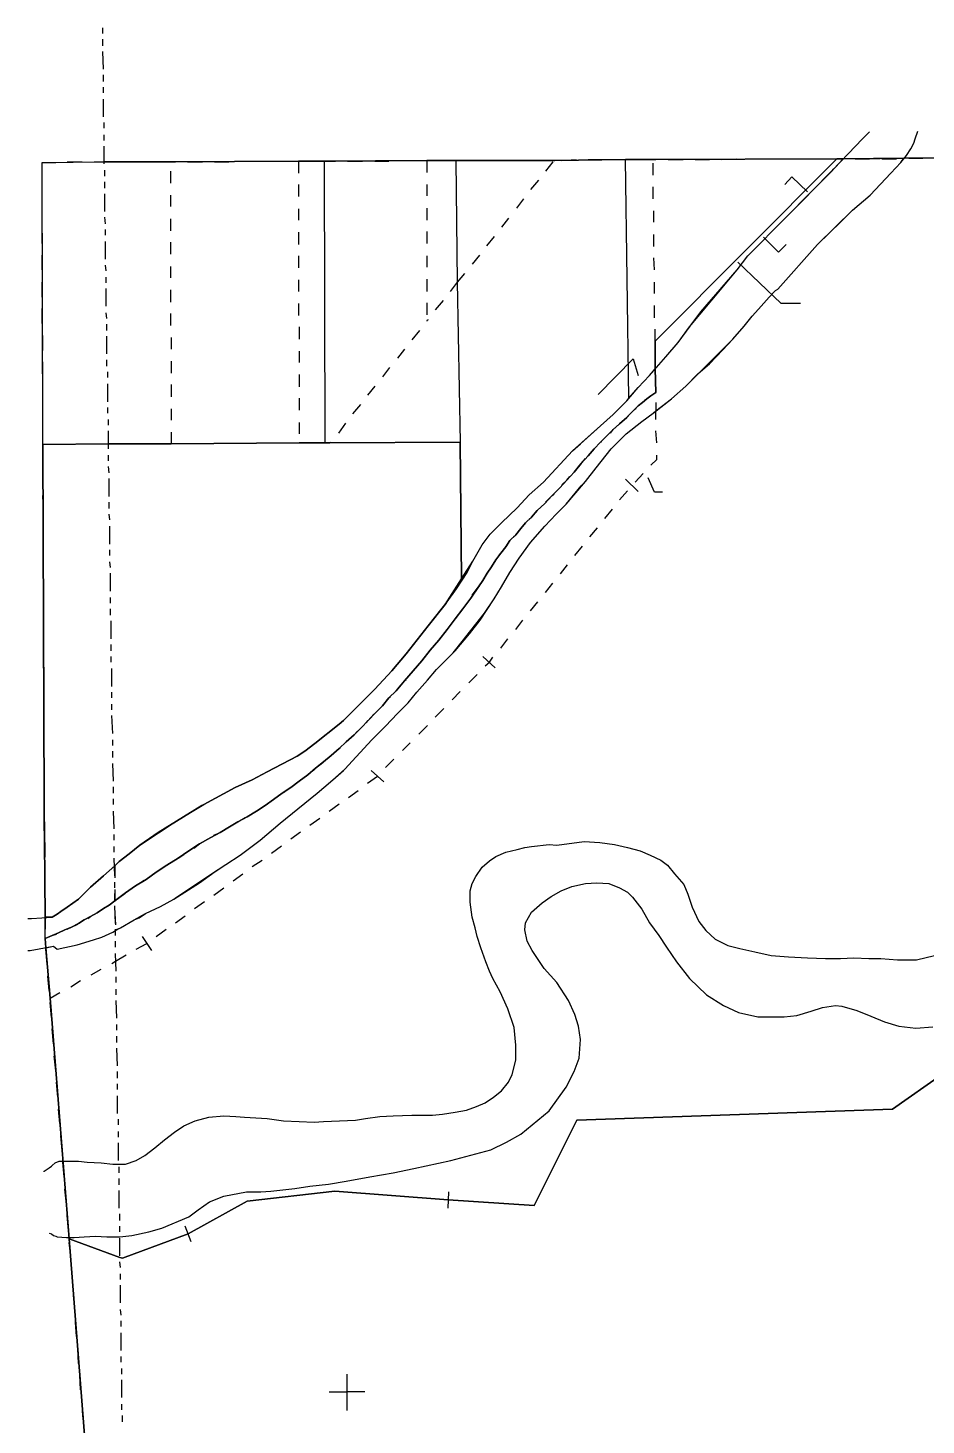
# Model space of a CAD drawing. Extents: x -8 to 2178, y 730 to 2915.
# Drawn here: x 251.8 to 554.5, y 1060.2 to 1531.2 of the extents above; entities that cross this region are included whole.
import ezdxf

# ---------------------------------------------------------------- set-up
doc = ezdxf.new("R2010")
doc.units = 0
doc.layers.add('Cadastral_Map', color=7, linetype='CONTINUOUS')

msp = doc.modelspace()

# ---------------------------------------------------------------- linework, layer by layer
at = {"layer": 'Cadastral_Map', "color": 1}
for points in [[(276.96604, 1529.2882), (276.96604, 1531.2082)], [(276.96604, 1525.2082), (276.96604, 1527.3682)], [(277.20604, 1517.2881), (276.96604, 1523.2882)], [(277.20604, 1513.2081), (277.20604, 1515.3681)], [(277.20604, 1509.3681), (277.20604, 1511.2881)], [(277.20604, 1501.2081), (277.20604, 1507.2081)], [(277.44605, 1497.368), (277.44605, 1499.2881)], [(277.44605, 1493.288), (277.44605, 1495.208)], [(277.44605, 1485.368), (277.44605, 1491.368)], [(560.17221, 1178.6463), (543.13184, 1166.6463), (436.80952, 1163.0462), (422.40921, 1134.2461), (393.36857, 1136.1661), (355.20774, 1139.0461), (325.6871, 1135.6861), (305.76667, 1124.646), (283.68618, 1116.486), (282.72616, 1116.726), (265.68579, 1122.966), (259.20565, 1204.0865), (257.76562, 1221.1266), (257.52561, 1224.2466), (259.92567, 1225.2066), (262.08571, 1226.1666), (264.24576, 1227.1266), (266.40581, 1228.0866), (268.80586, 1229.2866), (270.7259, 1230.4866), (272.88595, 1231.6866), (275.046, 1232.8866), (277.20604, 1234.3266), (279.12608, 1235.5266), (281.04613, 1236.9666), (284.6462, 1239.6067), (288.00628, 1242.0067), (291.60636, 1244.1667), (294.96643, 1246.5667), (298.56651, 1248.9667), (302.40659, 1251.3667), (306.00667, 1253.7667), (309.60675, 1256.1667), (313.44683, 1258.3268), (316.5669, 1260.0068), (319.68697, 1261.9268), (322.56703, 1263.6068), (325.6871, 1265.2868), (328.80717, 1267.2068), (331.68723, 1269.1268), (334.56729, 1271.0468), (337.44736, 1273.2068), (340.32742, 1275.1268), (343.20748, 1277.2869), (346.08754, 1279.4469), (348.7276, 1281.6069), (351.36766, 1283.7669), (354.00772, 1285.9269), (356.64777, 1288.3269), (359.04783, 1290.4869), (361.68788, 1292.8869), (364.08794, 1295.287), (366.48799, 1297.687), (368.88804, 1300.327), (371.28809, 1302.727), (373.44814, 1305.367), (375.84819, 1307.767), (378.72826, 1311.127), (381.60832, 1314.4871), (384.48838, 1317.8471), (387.36844, 1321.4471), (390.24851, 1324.8071), (393.12857, 1328.4071), (395.76863, 1332.0072), (398.40868, 1335.3672), (401.04874, 1338.9672), (403.6888, 1342.8072), (405.12883, 1344.9672), (406.56886, 1347.3672), (408.00889, 1349.5272), (409.44892, 1351.9273), (411.12896, 1354.0873), (412.809, 1356.2473), (414.24903, 1358.4073), (416.16907, 1360.3273), (417.84911, 1362.4873), (419.52914, 1364.4073), (421.44919, 1366.3273), (423.36923, 1368.4874), (426.00929, 1370.8874), (428.40934, 1373.5274), (431.0494, 1376.1674), (433.44945, 1378.8074), (435.8495, 1381.4474), (438.24955, 1384.3274), (440.6496, 1386.9674), (442.56965, 1389.3675), (444.72969, 1391.5275), (446.88974, 1393.6875), (449.04979, 1395.8475), (451.20984, 1397.7675), (453.60989, 1399.9275), (454.80991, 1401.1275), (456.24994, 1402.5675), (457.44997, 1403.7675), (458.89, 1404.9675), (460.33003, 1406.1676), (461.77007, 1407.1276), (463.4501, 1408.3276), (463.2101, 1416.2476), (463.2101, 1425.6077), (524.41143, 1487.048), (526.57148, 1487.048), (546.97192, 1487.288), (654.01426, 1487.528)], [(654.01426, 1487.528), (546.97192, 1487.288), (526.57148, 1487.048), (524.41143, 1487.048), (463.2101, 1425.6077), (463.2101, 1416.2476), (463.4501, 1408.3276), (461.77007, 1407.1276), (460.33003, 1406.1676), (458.89, 1404.9675), (457.44997, 1403.7675), (456.24994, 1402.5675), (454.80991, 1401.1275), (453.60989, 1399.9275), (451.20984, 1397.7675), (449.04979, 1395.8475), (446.88974, 1393.6875), (444.72969, 1391.5275), (442.56965, 1389.3675), (440.6496, 1386.9674), (438.24955, 1384.3274), (435.8495, 1381.4474), (433.44945, 1378.8074), (431.0494, 1376.1674), (428.40934, 1373.5274), (426.00929, 1370.8874), (423.36923, 1368.4874), (421.44919, 1366.3273), (419.52914, 1364.4073), (417.84911, 1362.4873), (416.16907, 1360.3273), (414.24903, 1358.4073), (412.809, 1356.2473), (411.12896, 1354.0873), (409.44892, 1351.9273), (408.00889, 1349.5272), (406.56886, 1347.3672), (405.12883, 1344.9672), (403.6888, 1342.8072), (401.04874, 1338.9672), (398.40868, 1335.3672), (395.76863, 1332.0072), (393.12857, 1328.4071), (390.24851, 1324.8071), (387.36844, 1321.4471), (384.48838, 1317.8471), (381.60832, 1314.4871), (378.72826, 1311.127), (375.84819, 1307.767), (373.44814, 1305.367), (371.28809, 1302.727), (368.88804, 1300.327), (366.48799, 1297.687), (364.08794, 1295.287), (361.68788, 1292.8869), (359.04783, 1290.4869), (356.64777, 1288.3269), (354.00772, 1285.9269), (351.36766, 1283.7669), (348.7276, 1281.6069), (346.08754, 1279.4469), (343.20748, 1277.2869), (340.32742, 1275.1268), (337.44736, 1273.2068), (334.56729, 1271.0468), (331.68723, 1269.1268), (328.80717, 1267.2068), (325.6871, 1265.2868), (322.56703, 1263.6068), (319.68697, 1261.9268), (316.5669, 1260.0068), (313.44683, 1258.3268), (309.60675, 1256.1667), (306.00667, 1253.7667), (302.40659, 1251.3667), (298.56651, 1248.9667), (294.96643, 1246.5667), (291.60636, 1244.1667), (288.00628, 1242.0067), (284.6462, 1239.6067), (281.04613, 1236.9666), (279.12608, 1235.5266), (277.20604, 1234.3266), (275.046, 1232.8866), (272.88595, 1231.6866), (270.7259, 1230.4866), (268.80586, 1229.2866), (266.40581, 1228.0866), (264.24576, 1227.1266), (262.08571, 1226.1666), (259.92567, 1225.2066), (257.52561, 1224.2466), (257.76562, 1221.1266), (259.20565, 1204.0865), (265.68579, 1122.966), (275.286, 999.36536)], [(277.68605, 1481.288), (277.68605, 1483.208)], [(277.68605, 1477.2079), (277.68605, 1479.3679)], [(277.68605, 1469.2879), (277.68605, 1475.2879)], [(277.92606, 1465.2079), (277.68605, 1467.3679)], [(277.92606, 1461.3678), (277.92606, 1463.2879)], [(277.92606, 1453.2078), (277.92606, 1459.2078)], [(278.16606, 1449.3678), (277.92606, 1451.2878)], [(278.16606, 1445.2878), (278.16606, 1447.2078)], [(278.16606, 1437.3677), (278.16606, 1443.3678)], [(278.40607, 1433.2877), (278.16606, 1435.2077)], [(278.40607, 1429.2077), (278.40607, 1431.3677)], [(278.40607, 1421.2876), (278.40607, 1427.2877)], [(278.40607, 1417.2076), (278.40607, 1419.3676)], [(278.64607, 1413.3676), (278.64607, 1415.2876)], [(278.64607, 1405.2075), (278.64607, 1411.2076)], [(278.64607, 1401.3675), (278.64607, 1403.2875)], [(278.88608, 1397.2875), (278.88608, 1399.2075)], [(278.88608, 1389.3675), (278.88608, 1395.3675)], [(256.8056, 1390.8075), (257.28561, 1270.0868), (257.52561, 1231.4466), (259.92567, 1231.4466), (261.6057, 1232.4066), (262.80573, 1233.3666), (264.96578, 1234.8066), (268.80586, 1237.4466), (272.88595, 1241.5267), (277.20604, 1245.3667), (281.04613, 1248.7267), (282.48616, 1250.1667), (285.84623, 1252.8067), (289.44631, 1255.6867), (295.68645, 1260.0068), (310.32676, 1269.1268), (311.04678, 1269.3668), (321.60701, 1275.1268), (327.36714, 1277.7669), (332.40725, 1280.4069), (342.48747, 1285.6869), (345.12752, 1287.3669), (348.4876, 1290.0069), (356.64777, 1296.487), (358.08781, 1297.687), (368.64804, 1308.247), (374.40816, 1314.4871), (379.20827, 1320.2471), (386.64843, 1329.6071), (392.40855, 1336.8072), (397.92867, 1345.4472), (397.44866, 1391.5275), (353.52771, 1391.2875), (351.84767, 1391.2875), (343.20748, 1391.2875), (300.00654, 1391.0475), (278.88608, 1391.0475), (256.8056, 1390.8075)], [(278.88608, 1385.2874), (278.88608, 1387.2075)], [(279.12608, 1381.2074), (278.88608, 1383.3674)], [(279.12608, 1373.2874), (279.12608, 1379.2874)], [(279.12608, 1369.2074), (279.12608, 1371.3674)], [(279.36609, 1365.3673), (279.12608, 1367.2873)], [(279.36609, 1357.2073), (279.36609, 1363.2073)], [(279.36609, 1353.3673), (279.36609, 1355.2873)], [(279.60609, 1349.2872), (279.36609, 1351.2073)], [(279.60609, 1341.3672), (279.60609, 1347.3672)], [(279.60609, 1337.2872), (279.60609, 1339.2072)], [(279.60609, 1333.2072), (279.60609, 1335.3672)], [(279.8461, 1325.2871), (279.8461, 1331.2872)], [(279.8461, 1321.2071), (279.8461, 1323.3671)], [(279.8461, 1317.3671), (279.8461, 1319.2871)], [(280.08611, 1309.207), (280.08611, 1315.2071)], [(280.08611, 1305.367), (280.08611, 1307.287)], [(280.08611, 1301.287), (280.08611, 1303.207)], [(280.32611, 1293.3669), (280.08611, 1299.367)], [(280.32611, 1289.2869), (280.32611, 1291.2069)], [(280.32611, 1285.2069), (280.32611, 1287.3669)], [(280.56612, 1277.2869), (280.32611, 1283.2869)], [(280.56612, 1273.2068), (280.56612, 1275.3669)], [(280.56612, 1269.3668), (280.56612, 1271.2868)], [(280.80612, 1261.2068), (280.56612, 1267.2068)], [(280.80612, 1257.3668), (280.80612, 1259.2868)], [(280.80612, 1253.2867), (280.80612, 1255.2067)], [(281.04613, 1245.3667), (280.80612, 1251.3667)], [(281.04613, 1241.2867), (281.04613, 1243.2067)], [(281.04613, 1237.2066), (281.04613, 1239.3667)], [(281.28613, 1229.2866), (281.04613, 1235.2866)], [(281.28613, 1225.2066), (281.28613, 1227.3666)], [(281.28613, 1221.3666), (281.28613, 1223.2866)], [(281.52614, 1213.2065), (281.28613, 1219.2065)], [(281.52614, 1209.3665), (281.52614, 1211.2865)], [(281.52614, 1205.2865), (281.52614, 1207.2065)], [(281.76614, 1197.3664), (281.52614, 1203.3665)], [(281.76614, 1193.2864), (281.76614, 1195.2064)], [(281.76614, 1189.2064), (281.76614, 1191.3664)], [(282.00615, 1181.2863), (281.76614, 1187.2864)], [(571.21245, 897.84482), (286.08624, 895.20481), (283.68618, 895.20481), (275.286, 999.36536), (265.68579, 1122.966), (282.72616, 1116.726), (283.68618, 1116.486), (305.76667, 1124.646), (325.6871, 1135.6861), (355.20774, 1139.0461), (393.36857, 1136.1661), (422.40921, 1134.2461), (436.80952, 1163.0462), (543.13184, 1166.6463), (560.17221, 1178.6463)], [(282.00615, 1177.2063), (282.00615, 1179.3663)], [(282.00615, 1173.3663), (282.00615, 1175.2863)], [(282.00615, 1165.2063), (282.00615, 1171.2063)], [(282.24615, 1161.3662), (282.24615, 1163.2862)], [(282.24615, 1157.2862), (282.24615, 1159.2062)], [(282.24615, 1149.3662), (282.24615, 1155.3662)], [(282.48616, 1145.2862), (282.48616, 1147.2062)], [(282.48616, 1141.2061), (282.48616, 1143.3661)], [(282.48616, 1133.2861), (282.48616, 1139.2861)], [(282.72616, 1129.2061), (282.72616, 1131.3661)], [(282.72616, 1125.366), (282.72616, 1127.2861)], [(282.72616, 1117.206), (282.72616, 1123.206)], [(282.96617, 1113.366), (282.72616, 1115.286)], [(282.96617, 1109.286), (282.96617, 1111.206)], [(282.96617, 1101.3659), (282.96617, 1107.3659)], [(283.20617, 1097.2859), (282.96617, 1099.2059)], [(283.20617, 1093.4459), (283.20617, 1095.3659)], [(283.20617, 1085.2858), (283.20617, 1091.2859)], [(283.20617, 1081.4458), (283.20617, 1083.3658)], [(283.44618, 1077.3658), (283.44618, 1079.2858)], [(283.44618, 1069.4457), (283.44618, 1075.4458)], [(283.44618, 1065.3657), (283.44618, 1067.2857)], [(283.68618, 1061.2857), (283.68618, 1063.4457)]]:
    msp.add_lwpolyline(points, dxfattribs=at)
at = {"layer": 'Cadastral_Map', "color": 4}
for points in [[(281.04613, 1248.7267), (282.48616, 1250.1667), (285.84623, 1252.8067), (289.44631, 1255.6867), (301.68658, 1263.8468), (311.04678, 1269.3668), (321.60701, 1275.1268), (327.36714, 1277.7669), (332.40725, 1280.4069), (342.48747, 1285.6869), (345.12752, 1287.3669), (348.4876, 1290.0069), (358.08781, 1297.687), (368.64804, 1308.247), (374.40816, 1314.4871), (379.20827, 1320.2471), (386.64843, 1329.6071), (393.12857, 1337.7672), (396.24864, 1342.0872), (399.84872, 1347.6072), (401.76876, 1351.4473), (404.88883, 1356.9673), (407.52888, 1360.5673), (411.36897, 1364.4073), (416.64908, 1369.4474), (420.72917, 1373.7674), (425.52928, 1378.0874), (435.36949, 1388.6475), (444.72969, 1397.0475), (449.04979, 1400.8875), (453.60989, 1405.4475), (457.44997, 1410.0076), (461.29005, 1414.0876), (466.81018, 1420.3276), (470.89026, 1425.1277), (474.97035, 1430.6477), (478.57043, 1435.4477), (490.8107, 1449.6078), (494.41078, 1454.4078), (507.37106, 1467.3679), (523.45141, 1483.688), (533.05162, 1493.768), (535.45167, 1496.168)], [(281.28613, 1227.1266), (282.96617, 1227.8466), (287.52627, 1230.4866), (291.36635, 1232.6466), (296.40646, 1235.0466), (300.96656, 1237.4466), (309.60675, 1242.9667), (314.88686, 1246.8067), (318.48694, 1249.2067), (323.28705, 1252.3267), (330.00719, 1257.3668), (336.72734, 1263.1268), (342.72747, 1267.9268), (349.20761, 1273.2068), (353.76771, 1277.0469), (355.44775, 1278.4869), (358.56782, 1281.3669), (362.4079, 1285.4469), (367.68801, 1291.2069), (372.24811, 1295.767), (376.3282, 1300.087), (379.92828, 1303.687), (382.80834, 1307.287), (386.40842, 1311.367), (389.52849, 1314.9671), (392.40855, 1317.8471), (395.76863, 1321.2071), (400.56873, 1326.9671), (404.16881, 1331.5272), (408.96891, 1338.7272), (411.36897, 1342.8072), (414.24903, 1347.6072), (417.3691, 1352.4073), (421.20918, 1357.6873), (426.00929, 1363.2073), (429.84937, 1367.2873), (433.20944, 1370.6474), (439.68958, 1378.3274), (443.28966, 1382.8874), (448.32977, 1389.3675), (453.36988, 1394.4075), (458.65, 1398.4875), (462.49008, 1401.3675), (468.73022, 1406.1676), (473.53032, 1410.4876), (477.61041, 1414.5676), (481.45049, 1417.9276), (486.01059, 1422.7276), (489.37067, 1426.3277), (493.21075, 1430.6477), (495.85081, 1434.0077), (498.01086, 1436.4077), (501.61093, 1440.4877), (503.77098, 1442.6477), (504.491, 1443.1278), (517.93129, 1458.2478), (529.69155, 1469.7679), (535.69168, 1474.8079), (542.65183, 1482.248), (546.0119, 1485.848), (547.93194, 1488.248), (549.37197, 1490.408), (550.332, 1492.328), (550.81201, 1493.768), (551.77203, 1496.408)], [(282.48616, 1148.1662), (284.6462, 1148.1662), (288.24628, 1149.3662), (291.12635, 1151.0462), (294.48642, 1153.6862), (297.84649, 1156.3262), (301.20657, 1158.9662), (304.32663, 1161.1262), (308.16672, 1162.8062), (312.72682, 1164.0063), (317.76693, 1164.4863), (321.84702, 1164.2463), (324.72708, 1164.0063), (332.40725, 1163.5263), (337.92737, 1162.8062), (343.20748, 1162.5662), (348.24759, 1162.3262), (351.36766, 1162.5662), (362.16789, 1163.0462), (365.52797, 1163.5263), (370.32807, 1164.2463), (374.88817, 1164.4863), (381.12831, 1164.7263), (385.4484, 1164.7263), (388.08846, 1164.7263), (391.44853, 1164.9663), (395.76863, 1165.6863), (399.60871, 1166.4063), (402.96878, 1167.6063), (405.84885, 1168.8063), (408.72891, 1170.7263), (411.36897, 1172.8863), (413.76902, 1175.7663), (414.96905, 1178.4063), (416.16907, 1183.2064), (416.16907, 1188.2464), (415.68906, 1194.2464), (413.52901, 1200.4864), (410.88896, 1206.2465), (408.4889, 1210.8065), (407.28888, 1213.2065), (406.08885, 1216.3265), (404.40882, 1221.1266), (403.20879, 1224.9666), (402.48877, 1227.8466), (401.52875, 1231.4466), (400.80874, 1236.4866), (400.80874, 1240.3267), (401.52875, 1242.7267), (402.72878, 1245.1267), (404.88883, 1248.2467), (407.28888, 1250.4067), (409.44892, 1251.8467), (412.809, 1253.2867), (416.64908, 1254.2467), (419.28914, 1254.9667), (421.44919, 1255.2067), (427.44932, 1255.9267), (430.08937, 1255.6867), (439.20957, 1256.8868), (444.48969, 1256.6468), (449.5298, 1255.9267), (453.84989, 1254.9667), (458.16999, 1253.7667), (461.53006, 1252.3267), (465.13014, 1250.6467), (467.29019, 1248.9667), (469.69024, 1246.0867), (472.81031, 1242.4867), (474.25034, 1239.1267), (475.69037, 1234.8066), (477.85042, 1230.0066), (480.25047, 1226.8866), (483.37054, 1224.0066), (487.69063, 1221.8466), (491.77072, 1220.8866), (496.81083, 1219.6866), (502.33095, 1218.4865), (508.09107, 1218.0065), (514.57122, 1217.7665), (520.57135, 1217.5265), (525.61146, 1217.5265), (530.17156, 1217.7665), (535.21167, 1217.5265), (539.29175, 1217.5265), (544.81188, 1217.0465), (549.85199, 1217.0465), (551.29202, 1217.0465), (557.29215, 1218.4865)], [(251.76549, 1230.9666), (252.00549, 1230.9666), (252.72551, 1230.9666), (252.96551, 1230.9666), (259.92567, 1231.4466), (261.6057, 1232.4066), (262.80573, 1233.3666), (264.96578, 1234.8066), (268.80586, 1237.4466), (272.88595, 1241.5267), (277.20604, 1245.3667), (281.04613, 1248.7267)], [(281.04613, 1248.7267), (281.04613, 1248.7267)], [(282.72616, 1123.686), (286.80625, 1124.166), (292.56638, 1125.366), (296.88647, 1126.5661), (306.00667, 1130.4061), (309.12674, 1132.8061), (312.96682, 1135.4461), (317.76693, 1137.3661), (325.44709, 1138.8061), (330.2472, 1138.8061), (333.60727, 1139.0461), (337.68736, 1139.5261), (341.76745, 1140.0061), (346.80756, 1140.7261), (353.0477, 1141.4461), (359.04783, 1142.4061), (366.968, 1143.8461), (374.88817, 1145.2862), (381.84832, 1146.7262), (394.3286, 1149.3662), (407.76889, 1152.9662), (413.049, 1155.6062), (417.84911, 1158.2462), (427.44932, 1166.1663), (433.20944, 1174.0863), (435.8495, 1179.3663), (437.52954, 1183.9264), (438.00955, 1190.1664), (437.28953, 1194.7264), (436.08951, 1198.5664), (433.92946, 1203.3665), (430.08937, 1209.3665), (425.76928, 1214.1665), (421.68919, 1220.1666), (420.00916, 1223.2866), (419.28914, 1227.1266), (419.52914, 1229.5266), (421.44919, 1233.1266), (425.04926, 1236.2466), (428.16933, 1238.4067), (431.52941, 1240.3267), (435.12948, 1241.7667), (439.68958, 1242.7267), (443.52967, 1242.9667), (447.60976, 1242.7267), (451.20984, 1241.2867), (453.84989, 1239.8467), (455.52993, 1238.1667), (458.65, 1234.0866), (461.29005, 1229.5266), (464.41012, 1225.2066), (467.05018, 1221.3666), (470.41025, 1216.3265), (474.73035, 1210.8065), (480.49047, 1205.2865), (486.2506, 1201.6865), (491.29071, 1199.2864), (497.77085, 1197.8464), (506.65104, 1197.8464), (510.97114, 1198.3264), (515.77124, 1199.7664), (519.61133, 1200.9665), (523.93142, 1201.6865), (526.09147, 1201.4465), (531.13158, 1200.0064), (535.93168, 1198.0864), (540.49178, 1196.1664), (545.29189, 1194.7264), (551.05201, 1194.0064), (556.81214, 1194.4864)], [(252.4855, 1220.1666), (260.40568, 1221.6066), (261.6057, 1220.6466), (268.32585, 1222.0866), (273.84597, 1223.7666), (276.72603, 1224.7266), (280.32611, 1226.4066), (281.28613, 1226.8866)], [(281.28613, 1226.8866), (281.28613, 1227.1266)], [(251.76549, 1220.1666), (252.00549, 1220.1666), (252.2455, 1220.1666)], [(252.2455, 1220.1666), (252.4855, 1220.1666)], [(257.28561, 1145.5262), (257.28561, 1145.7662), (258.24563, 1146.4862), (258.96564, 1146.9662), (259.68566, 1147.4462), (259.92567, 1147.6862), (260.88569, 1148.6462), (262.32572, 1149.1262), (265.44579, 1149.1262), (268.80586, 1149.1262), (271.68592, 1148.8862), (276.48603, 1148.6462), (280.32611, 1148.1662), (282.48616, 1148.1662)], [(282.48616, 1148.1662), (282.48616, 1148.1662)], [(258.96564, 1124.886), (259.68566, 1124.646)], [(259.68566, 1124.646), (260.40568, 1124.166)], [(260.40568, 1124.166), (261.12569, 1123.926)], [(261.12569, 1123.926), (261.6057, 1123.686), (261.6057, 1123.686)], [(261.6057, 1123.686), (264.72577, 1123.446), (267.36583, 1123.446), (270.7259, 1123.686), (274.56598, 1123.926), (278.40607, 1123.686), (282.00615, 1123.686), (282.72616, 1123.686)], [(282.72616, 1123.686), (282.72616, 1123.686)]]:
    msp.add_lwpolyline(points, dxfattribs=at)
at = {"layer": 'Cadastral_Map', "color": 7}
for points in [[(256.8056, 1390.8075), (256.56559, 1485.848), (277.44605, 1486.088)], [(275.286, 999.36536), (265.68579, 1122.966), (259.20565, 1204.0865), (257.76562, 1221.1266), (257.52561, 1224.2466), (257.52561, 1231.4466), (257.28561, 1270.0868), (256.8056, 1390.8075), (256.56559, 1485.848), (277.44605, 1486.088)], [(654.01426, 1487.528), (546.97192, 1487.288), (526.57148, 1487.048), (524.41143, 1487.048), (463.2101, 1425.6077), (463.2101, 1416.2476), (463.4501, 1408.3276), (461.77007, 1407.1276), (460.33003, 1406.1676), (458.89, 1404.9675), (457.44997, 1403.7675), (456.24994, 1402.5675), (454.80991, 1401.1275), (453.60989, 1399.9275), (451.20984, 1397.7675), (449.04979, 1395.8475), (446.88974, 1393.6875), (444.72969, 1391.5275), (442.56965, 1389.3675), (440.6496, 1386.9674), (438.24955, 1384.3274), (435.8495, 1381.4474), (433.44945, 1378.8074), (431.0494, 1376.1674), (428.40934, 1373.5274), (426.00929, 1370.8874), (423.36923, 1368.4874), (421.44919, 1366.3273), (419.52914, 1364.4073), (417.84911, 1362.4873), (416.16907, 1360.3273), (414.24903, 1358.4073), (412.809, 1356.2473), (411.12896, 1354.0873), (409.44892, 1351.9273), (408.00889, 1349.5272), (406.56886, 1347.3672), (405.12883, 1344.9672), (403.6888, 1342.8072), (401.04874, 1338.9672), (398.40868, 1335.3672), (395.76863, 1332.0072), (393.12857, 1328.4071), (390.24851, 1324.8071), (387.36844, 1321.4471), (384.48838, 1317.8471), (381.60832, 1314.4871), (378.72826, 1311.127), (375.84819, 1307.767), (373.44814, 1305.367), (371.28809, 1302.727), (368.88804, 1300.327), (366.48799, 1297.687), (364.08794, 1295.287), (361.68788, 1292.8869), (359.04783, 1290.4869), (356.64777, 1288.3269), (354.00772, 1285.9269), (351.36766, 1283.7669), (348.7276, 1281.6069), (346.08754, 1279.4469), (343.20748, 1277.2869), (340.32742, 1275.1268), (337.44736, 1273.2068), (334.56729, 1271.0468), (331.68723, 1269.1268), (328.80717, 1267.2068), (325.6871, 1265.2868), (322.56703, 1263.6068), (319.68697, 1261.9268), (316.5669, 1260.0068), (313.44683, 1258.3268), (309.60675, 1256.1667), (306.00667, 1253.7667), (302.40659, 1251.3667), (298.56651, 1248.9667), (294.96643, 1246.5667), (291.60636, 1244.1667), (288.00628, 1242.0067), (284.6462, 1239.6067), (281.04613, 1236.9666), (279.12608, 1235.5266), (277.20604, 1234.3266), (275.046, 1232.8866), (272.88595, 1231.6866), (270.7259, 1230.4866), (268.80586, 1229.2866), (266.40581, 1228.0866), (264.24576, 1227.1266), (262.08571, 1226.1666), (259.92567, 1225.2066), (257.52561, 1224.2466), (257.76562, 1221.1266), (259.20565, 1204.0865), (265.68579, 1122.966), (275.286, 999.36536)], [(277.44605, 1486.088), (299.76653, 1486.088), (342.96748, 1486.328), (351.60766, 1486.328), (386.16842, 1486.568), (396.00863, 1486.568), (429.36936, 1486.568), (453.12988, 1486.808), (462.49008, 1486.808), (524.41143, 1487.048), (526.57148, 1487.048), (546.97192, 1487.288), (654.01426, 1487.528), (720.97571, 1386.2474), (739.69612, 1357.9273), (750.49636, 1341.8472), (828.49806, 1223.7666), (830.65811, 1004.8854)], [(299.76653, 1486.088), (277.44605, 1486.088)], [(342.96748, 1486.328), (299.76653, 1486.088)], [(351.60766, 1486.328), (351.84767, 1391.2875), (343.20748, 1391.2875), (300.00654, 1391.0475)], [(351.60766, 1486.328), (342.96748, 1486.328)], [(342.96748, 1486.328), (342.96748, 1482.248)], [(386.16842, 1486.568), (351.60766, 1486.328)], [(386.16842, 1486.568), (386.16842, 1482.488)], [(396.00863, 1486.568), (386.16842, 1486.568)], [(429.36936, 1486.568), (396.00863, 1486.568)], [(396.00863, 1486.568), (396.48864, 1445.5278)], [(428.64934, 1486.088), (426.24929, 1482.968)], [(453.12988, 1486.808), (429.36936, 1486.568)], [(454.3299, 1406.4076), (453.12988, 1486.808)], [(462.49008, 1486.808), (453.12988, 1486.808)], [(524.41143, 1487.048), (462.49008, 1486.808)], [(462.49008, 1481.528), (462.49008, 1485.608)], [(463.2101, 1416.2476), (466.81018, 1420.3276), (470.89026, 1425.1277), (474.73035, 1430.4077), (485.77059, 1443.6078), (490.8107, 1449.6078), (494.41078, 1454.4078), (507.37106, 1467.3679), (522.73139, 1482.968), (523.45141, 1483.688), (526.57148, 1487.048)], [(463.2101, 1425.6077), (524.41143, 1487.048)], [(463.4501, 1402.0875), (468.73022, 1406.1676), (473.53032, 1410.4876), (477.1304, 1414.0876), (489.37067, 1426.3277), (493.21075, 1430.6477), (495.85081, 1434.0077), (498.01086, 1436.4077), (501.61093, 1440.4877), (503.77098, 1442.6477), (504.491, 1443.1278), (517.93129, 1458.2478), (525.85146, 1465.9279), (529.69155, 1469.7679), (535.69168, 1474.8079), (542.65183, 1482.248), (546.0119, 1485.848), (546.97192, 1487.288)], [(526.57148, 1487.048), (524.41143, 1487.048)], [(531.13158, 1487.048), (527.05149, 1487.048)], [(539.05175, 1487.048), (534.97166, 1487.048)], [(546.97192, 1487.288), (543.13184, 1487.048)], [(546.97192, 1487.288), (654.01426, 1487.528), (720.97571, 1386.2474), (739.69612, 1357.9273), (750.49636, 1341.8472)], [(299.76653, 1482.968), (299.76653, 1478.8879)], [(423.84924, 1479.8479), (421.20918, 1476.7279)], [(506.89105, 1478.4079), (509.2911, 1481.048), (514.57122, 1476.0079)], [(299.76653, 1474.8079), (299.76653, 1470.9679)], [(342.96748, 1478.4079), (342.96748, 1474.3279)], [(386.16842, 1478.4079), (386.16842, 1474.5679)], [(462.49008, 1473.6079), (462.49008, 1477.6879)], [(342.96748, 1470.2479), (342.96748, 1466.4079)], [(386.16842, 1470.4879), (386.16842, 1466.4079)], [(418.80913, 1473.6079), (416.40908, 1470.4879)], [(462.73009, 1465.6879), (462.73009, 1469.5279)], [(299.76653, 1466.8879), (299.76653, 1462.8079)], [(413.76902, 1467.1279), (411.36897, 1464.0079)], [(342.96748, 1462.3279), (342.96748, 1458.2478)], [(386.16842, 1462.5679), (386.16842, 1458.4878)], [(408.96891, 1460.8878), (406.32886, 1457.7678)], [(462.73009, 1457.5278), (462.73009, 1461.6079)], [(507.37106, 1458.2478), (504.731, 1455.6078), (499.69089, 1460.6478)], [(299.76653, 1458.9678), (299.76653, 1454.8878)], [(299.76653, 1450.8078), (299.76653, 1446.9678)], [(342.96748, 1454.4078), (342.96748, 1450.3278)], [(386.16842, 1454.4078), (386.16842, 1450.5678)], [(403.9288, 1454.6478), (401.52875, 1451.5278)], [(462.97009, 1449.6078), (462.73009, 1453.6878)], [(512.17116, 1438.3277), (505.69102, 1438.3277), (491.0507, 1452.2478)], [(342.96748, 1446.2478), (342.96748, 1442.4077)], [(386.16842, 1446.4878), (386.16842, 1442.4077)], [(398.88869, 1448.4078), (396.48864, 1445.5278)], [(299.76653, 1442.8878), (299.76653, 1438.8077)], [(396.48864, 1445.5278), (394.08859, 1442.4077)], [(396.48864, 1445.5278), (397.44866, 1391.5275), (397.92867, 1345.4472), (401.76876, 1351.4473), (404.88883, 1356.9673), (407.52888, 1360.5673), (411.36897, 1364.4073), (416.64908, 1369.4474), (420.72917, 1373.7674), (425.52928, 1378.0874), (435.36949, 1388.6475), (438.00955, 1391.0475), (444.72969, 1397.0475), (449.04979, 1400.8875), (453.60989, 1405.4475), (454.3299, 1406.4076)], [(462.97009, 1441.6877), (462.97009, 1445.5278)], [(342.96748, 1438.3277), (342.96748, 1434.2477)], [(386.16842, 1438.5677), (386.16842, 1434.4877)], [(391.68854, 1439.2877), (389.04848, 1436.1677)], [(462.97009, 1433.5277), (462.97009, 1437.6077)], [(299.76653, 1434.9677), (299.76653, 1430.8877)], [(386.64843, 1432.8077), (386.16842, 1432.5677)], [(386.16842, 1432.5677), (386.16842, 1432.3277)], [(343.20748, 1430.4077), (343.20748, 1426.3277)], [(383.76837, 1429.2077), (381.12831, 1426.0877)], [(463.2101, 1425.6077), (463.2101, 1429.6877)], [(300.00654, 1426.8077), (300.00654, 1422.9676)], [(378.72826, 1422.9676), (376.3282, 1419.8476)], [(454.3299, 1406.4076), (457.44997, 1410.0076), (461.29005, 1414.0876), (463.2101, 1416.2476), (463.2101, 1425.6077)], [(300.00654, 1418.8876), (300.00654, 1414.8076)], [(343.20748, 1422.2476), (343.20748, 1418.4076)], [(444.00968, 1407.6076), (455.76993, 1419.6076), (457.44997, 1414.0876)], [(343.20748, 1414.3276), (343.20748, 1410.2476)], [(373.68815, 1416.7276), (371.28809, 1413.6076)], [(300.00654, 1410.9676), (300.00654, 1406.8876)], [(368.64804, 1410.4876), (366.24798, 1407.3676)], [(463.4501, 1408.3276), (463.4501, 1412.4076)], [(343.20748, 1406.4076), (343.20748, 1402.3275)], [(363.84793, 1404.2475), (361.20787, 1401.1275)], [(459.61002, 1405.6876), (460.33003, 1406.1676), (461.77007, 1407.1276), (462.97009, 1408.0876)], [(463.4501, 1404.9675), (463.4501, 1402.0875)], [(281.28613, 1226.8866), (282.96617, 1227.8466), (287.52627, 1230.4866), (289.2063, 1231.2066), (291.36635, 1232.6466), (296.40646, 1235.0466), (300.96656, 1237.4466), (301.44657, 1237.9266), (315.84688, 1247.5267), (318.48694, 1249.2067), (323.28705, 1252.3267), (330.00719, 1257.3668), (336.72734, 1263.1268), (342.72747, 1267.9268), (349.20761, 1273.2068), (353.76771, 1277.0469), (355.44775, 1278.4869), (358.08781, 1280.8869), (358.56782, 1281.3669), (362.4079, 1285.4469), (367.68801, 1291.2069), (372.24811, 1295.767), (376.3282, 1300.087), (379.92828, 1303.687), (382.80834, 1307.287), (386.40842, 1311.367), (389.52849, 1314.9671), (392.40855, 1317.8471), (395.04861, 1320.4871), (398.16868, 1324.3271), (405.60884, 1333.9272), (408.96891, 1338.7272), (411.36897, 1342.8072), (414.24903, 1347.6072), (417.3691, 1352.4073), (421.20918, 1357.6873), (426.00929, 1363.2073), (429.84937, 1367.2873), (433.20944, 1370.6474), (438.24955, 1376.8874), (439.68958, 1378.3274), (443.28966, 1382.8874), (448.32977, 1389.3675), (453.36988, 1394.4075), (458.65, 1398.4875), (462.49008, 1401.3675), (463.4501, 1402.0875)], [(300.00654, 1402.8075), (300.00654, 1398.9675)], [(453.84989, 1400.1675), (454.80991, 1401.1275), (456.24994, 1402.5675), (456.72996, 1403.0475)], [(463.4501, 1399.2075), (463.4501, 1402.0875)], [(300.00654, 1394.8875), (300.00654, 1391.0475)], [(343.20748, 1398.2475), (343.20748, 1394.4075)], [(358.80782, 1398.0075), (356.40777, 1394.6475)], [(448.08977, 1394.6475), (449.04979, 1395.8475), (450.96983, 1397.5275)], [(463.69011, 1391.2875), (463.4501, 1395.3675)], [(278.88608, 1391.0475), (256.8056, 1390.8075)], [(256.8056, 1390.8075), (257.28561, 1270.0868)], [(300.00654, 1391.0475), (278.88608, 1391.0475)], [(353.52771, 1391.2875), (351.84767, 1391.2875)], [(397.44866, 1391.5275), (353.52771, 1391.2875)], [(353.76771, 1391.5275), (353.52771, 1391.2875)], [(442.32964, 1388.8875), (442.56965, 1389.3675), (444.72969, 1391.5275), (445.2097, 1391.7675)], [(437.04953, 1382.8874), (438.24955, 1384.3274), (439.68958, 1386.0074)], [(461.77007, 1383.8474), (463.69011, 1385.7674), (463.69011, 1387.2075)], [(456.48995, 1378.0874), (459.13001, 1380.9674)], [(431.76941, 1377.1274), (433.44945, 1378.8074), (434.40947, 1380.0074)], [(457.44997, 1374.9674), (453.12988, 1379.0474)], [(465.61015, 1374.7274), (462.97009, 1374.7274), (460.81004, 1379.5274)], [(426.24929, 1371.3674), (428.40934, 1373.5274), (429.12935, 1374.0074)], [(451.20984, 1372.0874), (453.84989, 1375.2074)], [(420.72917, 1365.6073), (421.44919, 1366.3273), (423.36923, 1368.4874), (423.36923, 1368.4874)], [(446.16973, 1365.8473), (448.80978, 1368.9674)], [(415.44906, 1359.6073), (416.16907, 1360.3273), (417.84911, 1362.4873), (417.84911, 1362.4873)], [(441.12962, 1359.6073), (443.76967, 1362.7273)], [(410.40895, 1353.1273), (411.12896, 1354.0873), (412.809, 1356.2473), (412.809, 1356.4873)], [(436.08951, 1353.3673), (438.72956, 1356.4873)], [(406.08885, 1346.6472), (406.56886, 1347.3672), (408.00889, 1349.5272), (408.2489, 1350.0073)], [(431.2894, 1347.1272), (433.68945, 1350.2473)], [(281.04613, 1248.7267), (282.48616, 1250.1667), (285.84623, 1252.8067), (289.44631, 1255.6867), (295.68645, 1260.0068), (310.32676, 1269.1268), (311.04678, 1269.3668), (321.60701, 1275.1268), (327.36714, 1277.7669), (332.40725, 1280.4069), (342.48747, 1285.6869), (345.12752, 1287.3669), (348.4876, 1290.0069), (356.64777, 1296.487), (358.08781, 1297.687), (368.64804, 1308.247), (374.40816, 1314.4871), (379.20827, 1320.2471), (386.64843, 1329.6071), (392.40855, 1336.8072), (397.92867, 1345.4472)], [(401.52875, 1339.9272), (403.6888, 1342.8072), (403.9288, 1343.0472)], [(426.24929, 1340.8872), (428.64934, 1344.0072)], [(421.20918, 1334.6472), (423.60923, 1337.7672)], [(396.96865, 1333.4472), (398.40868, 1335.3672), (399.36871, 1336.5672)], [(391.92854, 1326.9671), (393.12857, 1328.4071), (394.5686, 1330.3271)], [(416.16907, 1328.4071), (418.56912, 1331.5272)], [(386.88843, 1320.9671), (387.36844, 1321.4471), (389.52849, 1323.8471)], [(411.12896, 1322.1671), (413.52901, 1325.2871)], [(409.20892, 1315.4471), (405.12883, 1319.2871)], [(405.84885, 1316.1671), (407.28888, 1317.3671), (408.4889, 1319.0471)], [(381.84832, 1314.7271), (384.48838, 1317.8471)], [(376.56821, 1308.727), (378.72826, 1311.127), (379.20827, 1311.607)], [(400.32873, 1310.407), (403.20879, 1313.2871)], [(371.28809, 1302.727), (373.44814, 1305.367), (373.92815, 1305.847)], [(394.80861, 1304.647), (397.44866, 1307.527)], [(389.04848, 1298.887), (391.92854, 1301.767)], [(365.76797, 1296.967), (366.48799, 1297.687), (368.40803, 1299.847)], [(383.52836, 1293.1269), (386.40842, 1296.007)], [(360.00785, 1291.4469), (361.68788, 1292.8869), (362.88791, 1294.087)], [(354.00772, 1285.9269), (356.64777, 1288.3269), (357.12778, 1288.5669)], [(378.00824, 1287.6069), (380.6483, 1290.2469)], [(348.00759, 1280.8869), (348.7276, 1281.6069), (351.12765, 1283.5269)], [(372.24811, 1281.8469), (375.12818, 1284.7269)], [(341.52744, 1276.0869), (343.20748, 1277.2869), (344.88752, 1278.4869)], [(366.24798, 1276.5669), (369.60806, 1278.9669)], [(371.7681, 1277.0469), (367.44801, 1280.8869)], [(335.0473, 1271.5268), (337.44736, 1273.2068), (338.40738, 1273.6868)], [(359.76784, 1271.7668), (363.12792, 1274.1668)], [(257.28561, 1270.0868), (257.52561, 1231.4466)], [(328.32716, 1266.9668), (328.80717, 1267.2068), (331.68723, 1269.1268), (331.68723, 1269.1268)], [(353.2877, 1267.2068), (356.64777, 1269.6068)], [(321.36701, 1262.8868), (322.56703, 1263.6068), (324.96708, 1265.0468)], [(346.80756, 1262.4068), (350.16763, 1264.8068)], [(314.40685, 1259.0468), (316.5669, 1260.0068), (318.00693, 1260.9668)], [(340.32742, 1257.8468), (343.68749, 1260.2468)], [(307.68671, 1254.7267), (309.60675, 1256.1667), (311.04678, 1256.8868)], [(333.84728, 1253.0467), (337.20735, 1255.4467)], [(257.52561, 1231.4466), (259.92567, 1231.4466), (261.6057, 1232.4066), (262.80573, 1233.3666), (264.96578, 1234.8066), (268.80586, 1237.4466), (272.88595, 1241.5267), (277.20604, 1245.3667), (281.04613, 1248.7267)], [(281.04613, 1248.7267), (281.04613, 1244.6467)], [(294.24641, 1246.0867), (294.96643, 1246.5667), (297.60649, 1248.2467)], [(300.96656, 1250.4067), (302.40659, 1251.3667), (304.32663, 1252.5667)], [(327.36714, 1248.4867), (330.72721, 1250.6467)], [(287.52627, 1241.5267), (288.00628, 1242.0067), (290.88634, 1243.9267)], [(320.88699, 1243.6867), (324.24707, 1246.0867)], [(281.04613, 1240.8067), (281.04613, 1236.9666), (281.04613, 1236.7266)], [(281.04613, 1236.9666), (284.4062, 1239.3667)], [(314.40685, 1238.8867), (317.76693, 1241.2867)], [(278.64607, 1235.2866), (279.12608, 1235.5266), (281.04613, 1236.9666)], [(307.92671, 1234.3266), (311.28679, 1236.7266)], [(257.52561, 1231.4466), (257.52561, 1227.3666)], [(271.92593, 1230.9666), (272.88595, 1231.6866), (275.046, 1232.8866), (275.52601, 1233.1266)], [(281.04613, 1232.6466), (281.28613, 1228.8066)], [(301.44657, 1229.5266), (304.80664, 1231.9266)], [(257.52561, 1224.2466), (259.92567, 1225.2066), (261.3657, 1225.6866)], [(257.76562, 1221.1266), (260.40568, 1221.6066), (261.6057, 1220.6466), (268.32585, 1222.0866), (273.84597, 1223.7666), (276.72603, 1224.7266), (280.32611, 1226.4066), (281.28613, 1226.8866)], [(264.96578, 1227.3666), (266.40581, 1228.0866), (268.56585, 1229.0466)], [(293.5264, 1220.1666), (290.40633, 1224.9666)], [(294.96643, 1224.9666), (298.3265, 1227.3666)], [(257.52561, 1224.2466), (257.76562, 1221.1266)], [(257.76562, 1221.1266), (259.20565, 1204.0865)], [(288.24628, 1220.6466), (291.84636, 1222.5666)], [(280.08611, 1215.8465), (281.28613, 1216.5665)], [(281.28613, 1216.5665), (284.88621, 1218.7265)], [(273.12595, 1212.0065), (276.48603, 1213.9265)], [(259.20565, 1204.0865), (262.56572, 1206.0065)], [(266.1658, 1207.9265), (269.52588, 1210.0865)], [(275.286, 999.36536), (265.68579, 1122.966), (259.20565, 1204.0865)], [(282.72616, 1116.726), (283.68618, 1116.486), (305.76667, 1124.646), (325.6871, 1135.6861), (355.20774, 1139.0461), (393.36857, 1136.1661), (422.40921, 1134.2461), (436.80952, 1163.0462), (543.13184, 1166.6463), (560.17221, 1178.6463)], [(393.36857, 1133.2861), (393.60858, 1138.8061)], [(306.72669, 1122.006), (304.80664, 1127.2861)], [(265.68579, 1122.966), (282.72616, 1116.726)], [(359.28783, 1077.3658), (359.28783, 1065.1257)], [(353.2877, 1071.3658), (359.28783, 1071.3658)], [(365.28796, 1071.3658), (359.28783, 1071.3658)]]:
    msp.add_lwpolyline(points, dxfattribs=at)
at = {"layer": 'Cadastral_Map', "color": 2}
for points in [[(256.56559, 1485.608), (256.56559, 1485.848), (261.12569, 1485.848)], [(264.96578, 1486.088), (270.00589, 1486.088)], [(274.08597, 1486.088), (277.44605, 1486.088)], [(278.64607, 1486.088), (283.44618, 1486.088)], [(287.52627, 1486.088), (292.56638, 1486.088)], [(296.64647, 1486.088), (299.76653, 1486.088), (301.44657, 1486.088)], [(305.52666, 1486.088), (310.56677, 1486.088)], [(314.64686, 1486.088), (319.44696, 1486.088)], [(323.52705, 1486.328), (328.56716, 1486.328)], [(332.64725, 1486.328), (337.44736, 1486.328)], [(341.52744, 1486.328), (342.96748, 1486.328), (346.56755, 1486.328)], [(350.64764, 1486.328), (351.60766, 1486.328), (355.44775, 1486.328)], [(359.52784, 1486.328), (364.56795, 1486.328)], [(368.64804, 1486.328), (373.44814, 1486.328)], [(377.52823, 1486.568), (382.56834, 1486.568)], [(386.64843, 1486.568), (391.44853, 1486.568)], [(395.52862, 1486.568), (396.00863, 1486.568), (400.56873, 1486.568)], [(404.64882, 1486.568), (409.44892, 1486.568)], [(413.52901, 1486.568), (418.56912, 1486.568)], [(422.64921, 1486.568), (427.44932, 1486.568)], [(431.52941, 1486.568), (436.56952, 1486.808)], [(440.6496, 1486.808), (445.44971, 1486.808)], [(449.5298, 1486.808), (453.12988, 1486.808), (454.56991, 1486.808)], [(458.65, 1486.808), (462.49008, 1486.808), (463.4501, 1486.808)], [(467.53019, 1486.808), (472.5703, 1486.808)], [(476.65039, 1486.808), (481.45049, 1486.808)], [(485.53058, 1486.808), (490.57069, 1487.048)], [(494.65078, 1487.048), (499.45089, 1487.048)], [(503.53098, 1487.048), (508.57109, 1487.048)], [(512.65117, 1487.048), (517.45128, 1487.048)], [(521.53137, 1487.048), (524.41143, 1487.048), (526.57148, 1487.048)], [(530.65157, 1487.048), (535.45167, 1487.048)], [(539.53176, 1487.048), (544.57187, 1487.048)], [(548.65196, 1487.288), (553.45206, 1487.288)], [(256.56559, 1476.4879), (256.56559, 1481.528)], [(256.56559, 1467.6079), (256.56559, 1472.6479)], [(256.56559, 1458.4878), (256.56559, 1463.5279)], [(256.56559, 1449.6078), (256.56559, 1454.6478)], [(256.56559, 1440.4877), (256.56559, 1445.5278)], [(256.56559, 1431.6077), (256.56559, 1436.6477)], [(256.8056, 1422.4876), (256.8056, 1427.5277)], [(256.8056, 1413.6076), (256.8056, 1418.6476)], [(256.8056, 1404.4875), (256.8056, 1409.5276)], [(256.8056, 1395.6075), (256.8056, 1400.6475)], [(256.8056, 1386.4874), (256.8056, 1390.8075), (256.8056, 1391.5275)], [(256.8056, 1377.6074), (256.8056, 1382.6474)], [(257.0456, 1368.4874), (256.8056, 1373.5274)], [(257.0456, 1359.6073), (257.0456, 1364.6473)], [(257.0456, 1350.4873), (257.0456, 1355.5273)], [(257.0456, 1341.6072), (257.0456, 1346.6472)], [(257.0456, 1332.4872), (257.0456, 1337.5272)], [(257.0456, 1323.6071), (257.0456, 1328.6471)], [(257.28561, 1314.4871), (257.0456, 1319.5271)], [(257.28561, 1305.607), (257.28561, 1310.647)], [(257.28561, 1296.487), (257.28561, 1301.527)], [(257.28561, 1287.6069), (257.28561, 1292.6469)], [(257.28561, 1278.4869), (257.28561, 1283.5269)], [(257.28561, 1269.6068), (257.28561, 1270.0868), (257.28561, 1274.6468)], [(257.28561, 1260.4868), (257.28561, 1265.5268)], [(257.52561, 1251.6067), (257.52561, 1256.6468)], [(257.52561, 1242.4867), (257.52561, 1247.5267)], [(257.52561, 1233.6066), (257.52561, 1238.6467)], [(257.52561, 1224.4866), (257.52561, 1229.5266)], [(258.24563, 1215.6065), (257.76562, 1220.6466)], [(258.96564, 1206.7265), (258.48563, 1211.5265)], [(259.68566, 1197.6064), (259.20565, 1202.6465)], [(260.40568, 1188.7264), (259.92567, 1193.7664)], [(261.12569, 1179.6063), (260.64568, 1184.6464)], [(261.84571, 1170.7263), (261.3657, 1175.7663)], [(262.56572, 1161.8462), (262.08571, 1166.6463)], [(263.28574, 1152.7262), (262.80573, 1157.7662)], [(264.00575, 1143.8461), (263.52574, 1148.8862)], [(264.72577, 1134.7261), (264.24576, 1139.7661)], [(265.44579, 1125.846), (264.96578, 1130.8861)], [(266.1658, 1116.966), (265.68579, 1121.766)], [(266.88582, 1107.846), (266.40581, 1112.886)], [(267.60583, 1098.9659), (267.12582, 1104.0059)], [(268.08584, 1090.0859), (267.84584, 1094.8859)], [(268.80586, 1080.9658), (268.56585, 1086.0058)], [(269.52588, 1072.0858), (269.28587, 1077.1258)], [(270.24589, 1062.9657), (270.00589, 1068.0057)]]:
    msp.add_lwpolyline(points, dxfattribs=at)
at = {"layer": 'Cadastral_Map', "color": 1}
msp.add_lwpolyline([(397.92867, 1345.4472), (392.40855, 1336.8072), (386.64843, 1329.6071), (379.20827, 1320.2471), (374.40816, 1314.4871), (368.64804, 1308.247), (358.08781, 1297.687), (356.64777, 1296.487), (348.4876, 1290.0069), (345.12752, 1287.3669), (342.48747, 1285.6869), (332.40725, 1280.4069), (327.36714, 1277.7669), (321.60701, 1275.1268), (311.04678, 1269.3668), (310.32676, 1269.1268), (295.68645, 1260.0068), (289.44631, 1255.6867), (285.84623, 1252.8067), (282.48616, 1250.1667), (281.04613, 1248.7267), (277.20604, 1245.3667), (272.88595, 1241.5267), (268.80586, 1237.4466), (264.96578, 1234.8066), (262.80573, 1233.3666), (261.6057, 1232.4066), (259.92567, 1231.4466), (257.76562, 1231.4466), (257.52561, 1231.4466), (257.28561, 1270.0868), (256.8056, 1390.8075), (278.88608, 1391.0475), (300.00654, 1391.0475), (343.20748, 1391.2875), (351.84767, 1391.2875), (353.52771, 1391.2875), (397.44866, 1391.5275), (397.92867, 1345.4472), (397.92867, 1345.4472)], close=True, dxfattribs=at)
at = {"layer": 'Cadastral_Map', "color": 7}
msp.add_lwpolyline([(256.8056, 1390.8075), (257.28561, 1270.0868), (257.52561, 1231.4466), (259.92567, 1231.4466), (261.6057, 1232.4066), (262.80573, 1233.3666), (264.96578, 1234.8066), (268.80586, 1237.4466), (272.88595, 1241.5267), (277.20604, 1245.3667), (281.04613, 1248.7267), (282.48616, 1250.1667), (285.84623, 1252.8067), (289.44631, 1255.6867), (295.68645, 1260.0068), (310.32676, 1269.1268), (311.04678, 1269.3668), (321.60701, 1275.1268), (327.36714, 1277.7669), (332.40725, 1280.4069), (342.48747, 1285.6869), (345.12752, 1287.3669), (348.4876, 1290.0069), (356.64777, 1296.487), (358.08781, 1297.687), (368.64804, 1308.247), (374.40816, 1314.4871), (379.20827, 1320.2471), (386.64843, 1329.6071), (392.40855, 1336.8072), (397.92867, 1345.4472), (397.44866, 1391.5275), (353.52771, 1391.2875), (351.84767, 1391.2875), (343.20748, 1391.2875), (300.00654, 1391.0475), (278.88608, 1391.0475), (256.8056, 1390.8075), (256.8056, 1390.8075)], close=True, dxfattribs=at)

doc.saveas('drawing.dxf')
